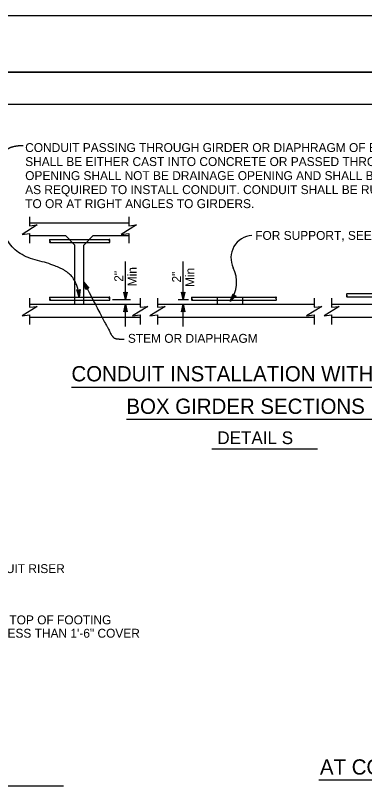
# Model space of a CAD drawing. Extents: x -894 to 866, y -476 to 714.
# Drawn here: x -448 to -174, y 103 to 714 of the extents above; entities that cross this region are included whole.
import ezdxf

# ---------------------------------------------------------------- set-up
doc = ezdxf.new("R2010")
doc.units = 0
for name, color, linetype in [('10 Sheet Format', 7, 'Continuous'), ('56 Stage 3 Anno', 7, 'Continuous'), ('57 Undefined', 7, 'Continuous'), ('60 Nongeo Data', 7, 'Continuous')]:
    doc.layers.add(name, color=color, linetype=linetype)

msp = doc.modelspace()

# ---------------------------------------------------------------- linework, layer by layer
at = {"layer": '10 Sheet Format'}
for p, q in [((-863.43, 668.96), (836.58, 668.96)), ((-813.45, 643.96), (811.55, 643.96))]:
    msp.add_line(p, q, dxfattribs=at)
for points in [[(-894.04, 713.56), (865.96, 713.56), (865.96, -476.44), (-894.04, -476.44)], [(-863.43, -431.04), (836.58, -431.04), (836.58, 668.96), (-863.43, 668.96)]]:
    msp.add_lwpolyline(points, close=True, dxfattribs=at)
at = {"layer": '56 Stage 3 Anno'}
for p, q in [((-362.08, 490.14), (-362.08, 520.18)), ((-316.78, 490.14), (-316.78, 520.04)), ((-394.76, 504), (-394.76, 504)), ((-400.33, 497.95), (-400.33, 497.95)), ((-397.67, 498.18), (-397.67, 498.18)), ((-393.2, 498.05), (-393.2, 498.05)), ((-390.83, 499.28), (-390.83, 499.28)), ((-362.08, 490.14), (-363.41, 496.14)), ((-363.41, 496.14), (-363.41, 496.14)), ((-363.41, 496.14), (-362.08, 495.34)), ((-362.09, 491.53), (-363.05, 495.91)), ((-362.08, 492.9), (-362.71, 495.73)), ((-362.08, 494.29), (-362.35, 495.49)), ((-362.08, 495.34), (-360.74, 496.14)), ((-360.74, 496.14), (-362.08, 490.14)), ((-361.1, 495.92), (-362.08, 491.52)), ((-361.46, 495.69), (-362.08, 492.9)), ((-361.8, 495.51), (-362.08, 494.29)), ((-360.74, 496.14), (-360.74, 496.14)), ((-316.78, 490.14), (-318.11, 496.14)), ((-318.11, 496.14), (-318.11, 496.14)), ((-318.11, 496.14), (-316.78, 495.34)), ((-316.79, 491.53), (-317.75, 495.91)), ((-316.78, 492.9), (-317.41, 495.73)), ((-316.78, 494.29), (-317.05, 495.49)), ((-316.78, 495.34), (-315.44, 496.14)), ((-315.44, 496.14), (-316.78, 490.14)), ((-315.8, 495.92), (-316.78, 491.52)), ((-316.16, 495.69), (-316.78, 492.9)), ((-316.5, 495.51), (-316.78, 494.29)), ((-315.44, 496.14), (-315.44, 496.14)), ((-279.67, 489.05), (-277.34, 494.74)), ((-278.88, 490.2), (-277.18, 494.34)), ((-277.34, 494.74), (-277.34, 494.74)), ((-277.34, 494.74), (-276.7, 493.32)), ((-398.49, 492.09), (-398.49, 492.09)), ((-372.31, 490.14), (-358.17, 490.14)), ((-362.08, 490.14), (-362.08, 490.14)), ((-320.69, 490.14), (-312.56, 490.14)), ((-316.78, 490.14), (-316.78, 490.14)), ((-275.15, 493.22), (-279.67, 489.05)), ((-279.67, 489.05), (-279.67, 489.05)), ((-275.56, 493.24), (-278.88, 490.18)), ((-278.09, 491.32), (-276.99, 494)), ((-275.99, 493.25), (-278.09, 491.32)), ((-277.3, 492.45), (-276.83, 493.6)), ((-276.38, 493.31), (-277.3, 492.45)), ((-276.7, 493.32), (-275.15, 493.22)), ((-275.15, 493.22), (-275.15, 493.22)), ((-363.42, 480.46), (-362.08, 486.46)), ((-363.07, 480.68), (-362.08, 485.08)), ((-362.71, 480.91), (-362.08, 483.7)), ((-362.36, 481.09), (-362.09, 482.32)), ((-362.09, 482.32), (-361.82, 481.11)), ((-362.08, 468.91), (-362.08, 486.46)), ((-362.08, 486.46), (-362.08, 486.46)), ((-362.08, 486.46), (-360.75, 480.46)), ((-362.08, 485.07), (-361.11, 480.7)), ((-362.08, 483.7), (-361.46, 480.87)), ((-318.12, 480.46), (-316.78, 486.46)), ((-317.77, 480.68), (-316.78, 485.08)), ((-317.41, 480.91), (-316.78, 483.7)), ((-317.06, 481.09), (-316.79, 482.32)), ((-316.79, 482.32), (-316.52, 481.11)), ((-316.78, 468.91), (-316.78, 486.46)), ((-316.78, 486.46), (-316.78, 486.46)), ((-316.78, 486.46), (-315.45, 480.46)), ((-316.78, 485.07), (-315.81, 480.7)), ((-316.78, 483.7), (-316.16, 480.87)), ((-362.08, 481.26), (-363.42, 480.46)), ((-363.42, 480.46), (-363.42, 480.46)), ((-360.75, 480.46), (-362.08, 481.26)), ((-360.75, 480.46), (-360.75, 480.46)), ((-316.78, 481.26), (-318.12, 480.46)), ((-318.12, 480.46), (-318.12, 480.46)), ((-315.45, 480.46), (-316.78, 481.26)), ((-315.45, 480.46), (-315.45, 480.46))]:
    msp.add_line(p, q, dxfattribs=at)
for points in [[(-393.2, 498.05), (-394.76, 504), (-390.83, 499.28), (-391.24, 499.31), (-394.12, 502.77), (-392.98, 498.41), (-392.76, 498.76), (-393.5, 501.54), (-391.65, 499.33), (-392.07, 499.36), (-392.86, 500.32), (-392.55, 499.11), (-392.38, 499.38), (-390.83, 499.28), (-392.38, 499.38)], [(-397.67, 498.18), (-398.49, 492.09), (-400.33, 497.95), (-399.96, 497.77), (-398.61, 493.48), (-398.01, 497.94), (-398.34, 497.7), (-398.73, 494.84), (-399.59, 497.59), (-399.22, 497.41), (-398.84, 496.22), (-398.68, 497.46), (-398.94, 497.27), (-400.33, 497.95), (-398.94, 497.27)]]:
    msp.add_lwpolyline(points, close=True, dxfattribs=at)
for centre, radius, start, end in [((-261.43, 522.97), 17.72, 94.15858, 205.94995), ((-300.41, 503.78), 25.73, 324.09288, 26.37997)]:
    msp.add_arc(centre, radius, start, end, dxfattribs=at)
for points in [[(-398.26, 492.14), (-399.73, 505.31), (-413.99, 516.78), (-449.8, 525.55), (-462.76, 553.74), (-461.06, 573.73), (-460.85, 598.69), (-458.18, 605.55), (-451.33, 611.26), (-442.38, 611.46)], [(-394.76, 504), (-379.06, 473.62), (-375.14, 466.55), (-372.48, 461.22), (-369.65, 459.02), (-363.06, 459.11)]]:
    msp.add_open_spline(points, degree=2, dxfattribs=at)
at = {"layer": '57 Undefined'}
for p, q in [((-404.31, 421.25), (-97.49, 421.25)), ((-361.27, 396.1), (-140.1, 396.1)), ((-294.25, 372.78), (-211.24, 372.78)), ((-210.24, 112.5), (282.6, 112.5)), ((-711.72, 107.93), (-410.65, 107.93))]:
    msp.add_line(p, q, dxfattribs=at)
at = {"layer": '60 Nongeo Data'}
for p, q in [((-437.26, 555.25), (-437.26, 548.11)), ((-437.26, 550.46), (-359.26, 550.46)), ((-359.26, 555.25), (-359.26, 548.11)), ((-437.26, 542.11), (-437.26, 534.55)), ((-437.26, 540.46), (-409.18, 540.46)), ((-421.3, 537.46), (-406.18, 537.46)), ((-409.18, 540.46), (-401.76, 533.05)), ((-406.18, 537.46), (-390.35, 537.46)), ((-387.35, 540.46), (-394.76, 533.05)), ((-390.35, 537.46), (-374.6, 537.46)), ((-387.35, 540.46), (-359.26, 540.46)), ((-359.26, 542.11), (-359.26, 534.55)), ((-421.3, 534.96), (-403.26, 534.96)), ((-403.26, 534.96), (-393.26, 534.96)), ((-401.76, 486.46), (-401.76, 533.05)), ((-394.76, 486.46), (-394.76, 533.05)), ((-393.26, 534.96), (-374.6, 534.96)), ((-164.08, 494.71), (-188.08, 494.71)), ((-437.26, 491.25), (-437.26, 484.11)), ((-421.3, 492.14), (-401.76, 492.14)), ((-421.3, 489.64), (-401.76, 489.64)), ((-401.76, 492.14), (-394.76, 492.14)), ((-401.76, 489.64), (-394.76, 489.64)), ((-394.76, 492.14), (-374.6, 492.14)), ((-394.76, 489.64), (-374.6, 489.64)), ((-350.43, 491.25), (-350.43, 484.11)), ((-336.95, 491.25), (-336.95, 484.11)), ((-309.78, 492.14), (-243.78, 492.14)), ((-309.78, 489.64), (-289.78, 489.64)), ((-289.78, 486.46), (-289.78, 492.14)), ((-289.78, 489.64), (-269.78, 489.64)), ((-269.78, 486.46), (-269.78, 492.14)), ((-269.78, 489.64), (-243.78, 489.64)), ((-213.78, 491.25), (-213.78, 484.11)), ((-200.08, 491.25), (-200.08, 484.11)), ((-164.08, 492.21), (-188.08, 492.21)), ((-437.26, 486.46), (-350.43, 486.46)), ((-336.95, 486.46), (-213.78, 486.46)), ((-200.08, 486.46), (-161.08, 486.46)), ((-437.26, 478.11), (-437.26, 470.55)), ((-437.26, 476.46), (-350.43, 476.46)), ((-350.43, 478.11), (-350.43, 470.55)), ((-336.95, 478.11), (-336.95, 470.55)), ((-336.95, 476.46), (-213.78, 476.46)), ((-213.78, 478.11), (-213.78, 470.55)), ((-200.08, 478.11), (-200.08, 470.55)), ((-200.08, 476.46), (-83.08, 476.46))]:
    msp.add_line(p, q, dxfattribs=at)
for points in [[(-437.26, 548.11), (-431.26, 548.86), (-443.26, 541.36), (-437.26, 542.11)], [(-359.26, 548.11), (-353.26, 548.86), (-365.26, 541.36), (-359.26, 542.11)], [(-437.26, 484.11), (-431.26, 484.86), (-443.26, 477.36), (-437.26, 478.11)], [(-350.43, 484.11), (-344.43, 484.86), (-356.43, 477.36), (-350.43, 478.11)], [(-336.95, 484.11), (-330.95, 484.86), (-342.95, 477.36), (-336.95, 478.11)], [(-213.78, 484.11), (-207.78, 484.86), (-219.78, 477.36), (-213.78, 478.11)], [(-200.08, 484.11), (-194.08, 484.86), (-206.08, 477.36), (-200.08, 478.11)]]:
    msp.add_lwpolyline(points, dxfattribs=at)
for centre, radius, start, end in [((-420.9, 535.58), 0.745, 122.37622, 177.02523), ((-420.86, 536.84), 0.771, 186.74286, 234.81562), ((-421.67, 535.6), 0.708, 358.67009, 59.20271), ((-374.24, 536.82), 0.708, 178.67009, 239.20271), ((-375, 536.84), 0.745, 302.37622, 357.02523), ((-375.04, 535.58), 0.771, 6.74286, 54.81562), ((-420.9, 490.26), 0.745, 122.37622, 177.02523), ((-420.86, 491.52), 0.771, 186.74286, 234.81562), ((-421.67, 490.28), 0.708, 358.67009, 59.20271), ((-374.24, 491.5), 0.708, 178.67009, 239.20271), ((-375, 491.52), 0.745, 302.37622, 357.02523), ((-375.04, 490.26), 0.771, 6.74286, 54.81562), ((-309.38, 490.26), 0.745, 122.37622, 177.02523), ((-309.34, 491.52), 0.771, 186.74286, 234.81562), ((-310.15, 490.28), 0.708, 358.67009, 59.20271), ((-243.42, 491.5), 0.708, 178.67009, 239.20271), ((-244.18, 491.52), 0.745, 302.37622, 357.02523), ((-244.23, 490.26), 0.771, 6.74286, 54.81562), ((-187.68, 492.83), 0.745, 122.37622, 177.02523), ((-187.64, 494.09), 0.771, 186.74286, 234.81562), ((-188.44, 492.85), 0.708, 358.67009, 59.20271)]:
    msp.add_arc(centre, radius, start, end, dxfattribs=at)
for centre, major_axis, ratio, start_param, end_param in [((-421.3, 536.84), (0, -0.625), 0.519123, 3.141593, 4.849434), ((-374.6, 536.84), (0, 0.625), 0.552855, 4.65704, 7.860758), ((-421.3, 535.59), (0, -0.625), 0.552855, 4.65704, 7.860758), ((-374.6, 535.59), (0, 0.625), 0.519123, 3.141593, 4.849434), ((-188.08, 494.09), (0, -0.625), 0.519123, 3.141593, 4.849434), ((-421.3, 490.27), (0, -0.625), 0.552855, 4.65704, 7.860758), ((-421.3, 491.52), (0, -0.625), 0.519123, 3.141593, 4.849434), ((-374.6, 491.52), (0, 0.625), 0.552855, 4.65704, 7.860758), ((-374.6, 490.27), (0, 0.625), 0.519123, 3.141593, 4.849434), ((-309.78, 490.27), (0, -0.625), 0.552855, 4.65704, 7.860758), ((-309.78, 491.52), (0, -0.625), 0.519123, 3.141593, 4.849434), ((-243.78, 491.52), (0, 0.625), 0.552855, 4.65704, 7.860758), ((-243.78, 490.27), (0, 0.625), 0.519123, 3.141593, 4.849434), ((-188.08, 492.84), (0, -0.625), 0.552855, 4.65704, 7.860758)]:
    msp.add_ellipse(centre, major_axis=major_axis, ratio=ratio, start_param=start_param, end_param=end_param, dxfattribs=at)

# ---------------------------------------------------------------- texts
at = {"layer": '57 Undefined'}
for s, height, p in [('CONDUIT PASSING THROUGH GIRDER OR DIAPHRAGM OF BOX GIRDER SECTION', 7, (-440.76, 606.22)), ('SHALL BE EITHER CAST INTO CONCRETE OR PASSED THROUGH OPENING.', 7, (-440.76, 595.19)), ('OPENING SHALL NOT BE DRAINAGE OPENING AND SHALL BE ONLY AS LARGE', 7, (-440.76, 584.17)), ('AS REQUIRED TO INSTALL CONDUIT. CONDUIT SHALL BE RUN EITHER PARALLEL', 7, (-440.76, 573.15)), ('TO OR AT RIGHT ANGLES TO GIRDERS.', 7, (-440.76, 562.12)), ('FOR SUPPORT, SEE STANDARD PLAN B14-3.', 7, (-260.11, 537.14)), ('STEM OR DIAPHRAGM', 7, (-360.11, 456.2)), ('CONDUIT INSTALLATION WITHIN', 12, (-404.44, 425.89)), ('BOX GIRDER SECTIONS', 12, (-361.26, 400.31)), ('DETAIL S', 10, (-289.83, 376.55)), ('TYPE 1 CONDUIT RISER', 7, (-518.35, 275.14)), ('1\'-6" OR TOP OF FOOTING', 7, (-491.05, 234.82)), ('WHEN LESS THAN 1\'-6" COVER', 7, (-491.05, 224.32)), ('AT COLUMN, ABUTMENT OR STRUCTURE WING WALL', 12, (-209.27, 116.68))]:
    msp.add_text(s, height=height, dxfattribs=at).set_placement(p)
for s, p in [('Min', (-353.29, 500.69)), ('Min', (-307.87, 500.11)), ('2"', (-363.79, 504.21)), ('2"', (-318.37, 503.63))]:
    msp.add_text(s, height=7, rotation=90, dxfattribs=at).set_placement(p)

doc.saveas('drawing.dxf')
